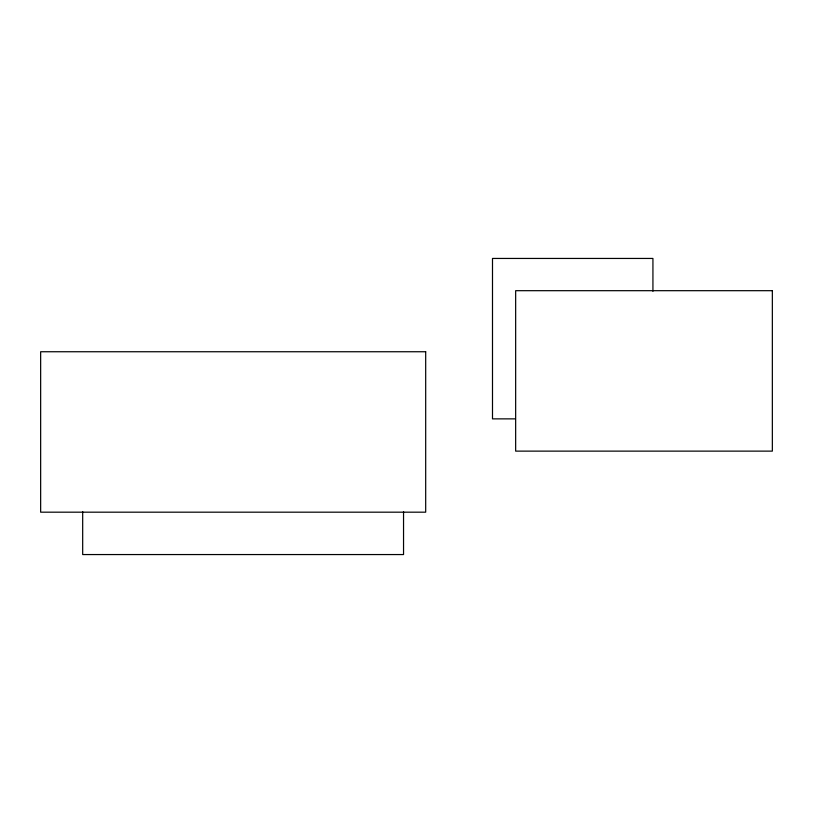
<?xml version="1.0" encoding="UTF-8"?>
<svg xmlns="http://www.w3.org/2000/svg" width="813" height="813" viewBox="0 0 813 813"><rect width="100%" height="100%" fill="white"/><g stroke="black" fill="none" stroke-linecap="round" stroke-linejoin="round"><path stroke-width="1.22" d="M515.229 418.868L492.495 418.868L492.495 258.443L652.93 258.443L652.93 291.288M403.543 511.611L403.543 554.557L82.682 554.557L82.682 511.611M772.35 290.688L515.655 290.688L515.655 451.124L772.35 451.124L772.35 290.688M425.687 351.744L40.65 351.744L40.65 512.18L425.687 512.18L425.687 351.744"/></g></svg>
